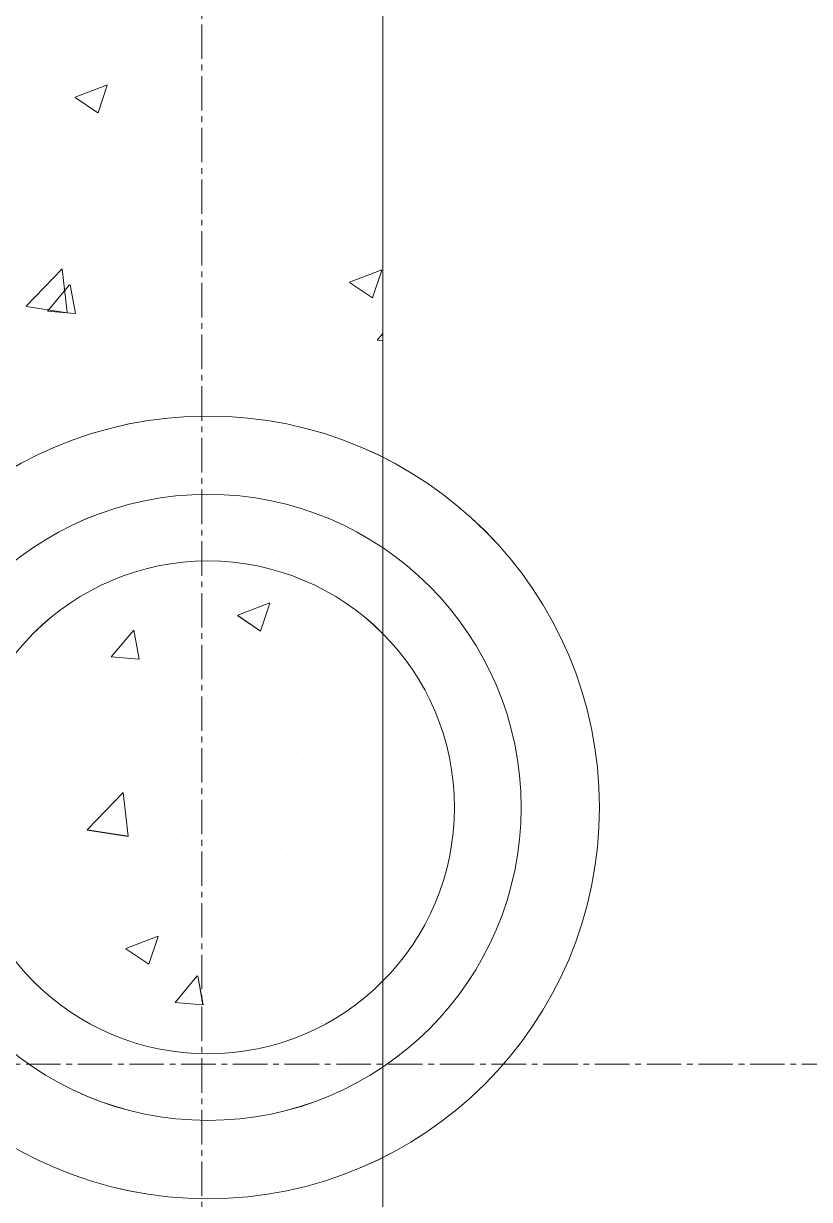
# Model space of a CAD drawing. Header units: millimetres. Extents: x 470010 to 1231400, y -134005 to 421770.
# Drawn here: x 672775 to 673209, y -14786 to -14136 of the extents above; entities that cross this region are included whole.
import ezdxf
from ezdxf.enums import TextEntityAlignment as Align

# ---------------------------------------------------------------- set-up
doc = ezdxf.new("R2010")
doc.units = ezdxf.units.MM
doc.linetypes.add('CENTER2', pattern=[28.575, 19.05, -3.175, 3.175, -3.175])
doc.layers.get('Defpoints').update_dxf_attribs({"color": 140})
doc.layers.add('АР_Делит', color=120, linetype='Continuous', lineweight=0, plot=False)
doc.layers.add('АР_Стены ПЕНОблок', color=52, linetype='Continuous', lineweight=20)
doc.layers.add('АР_Штриховка', color=8, linetype='Continuous', lineweight=0)
doc.layers.add('РД_Оси_100', color=7, linetype='Continuous', lineweight=0, true_color=0x525252)
doc.styles.add('style1', font='ARIALN.TTF')

# ---------------------------------------------------------------- blocks, each defined once
blk = doc.blocks.new('СОШ_2200_АР_ОСИ_М100_28.05.24')
at = {"layer": 'РД_Оси_100', "color": 251, "linetype": 'CENTER2', "true_color": 0x636466}
for p, q in [((0, -6155), (0, 139938.679)), ((-5954.958, 78900), (119910, 78900))]:
    blk.add_line(p, q, dxfattribs=at)
blk = doc.blocks.new('A$C9108343f')
at = {"layer": 'АР_Делит', "color": 18, "true_color": 0x000000}
for radius in [216.34, 173.04, 136.21]:
    blk.add_circle((7158.34, 85796.92), radius, dxfattribs=at)
at = {"layer": 'АР_Стены ПЕНОблок', "color": 18, "linetype": 'Continuous', "lineweight": 20, "true_color": 0x000000}
blk.add_line((7254.96, 21355), (7254.96, 97555), dxfattribs=at)
at = {"layer": 'АР_Штриховка', "color": 18, "linetype": 'Continuous', "lineweight": 0, "true_color": 0x000000}
for p, q in [((7156.35, 86201.94), (7156.35, 86201.94)), ((7158.65, 86202.51), (7158.65, 86202.51)), ((7085.04, 86189.55), (7102.83, 86196.37)), ((7097.62, 86180.86), (7102.77, 86196.21)), ((7084.97, 86189.39), (7097.61, 86180.86)), ((7221.58, 86190.31), (7221.58, 86190.31)), ((7157.99, 86181.93), (7157.99, 86181.93)), ((7128.87, 86160.12), (7128.87, 86160.12)), ((7153.26, 86117.38), (7153.26, 86117.38)), ((7189.74, 86104.35), (7189.74, 86104.35)), ((7250.96, 86102.79), (7250.96, 86102.79)), ((7057.99, 86074.01), (7077.77, 86094.63)), ((7080.66, 86070.52), (7077.85, 86094.64)), ((7236.66, 86087.28), (7254.44, 86094.11)), ((7249.24, 86078.59), (7254.39, 86093.94)), ((7069.68, 86071.23), (7081.92, 86085.82)), ((7085.14, 86069.95), (7082.2, 86085.87)), ((7154.76, 86090.12), (7154.76, 86090.12)), ((7236.59, 86087.12), (7249.22, 86078.6)), ((7091.17, 86081.75), (7091.17, 86081.75)), ((7058.05, 86073.89), (7080.64, 86070.38)), ((7069.68, 86071.23), (7084.86, 86069.9)), ((7109.19, 86072.72), (7109.19, 86072.72)), ((7244.78, 86066.99), (7244.78, 86066.99)), ((7251.86, 86055.29), (7254.96, 86058.98)), ((7251.86, 86055.29), (7254.96, 86055.02)), ((7162.74, 86038.6), (7162.74, 86038.6)), ((7150.17, 86032.83), (7150.17, 86032.83)), ((7184.14, 86002.61), (7184.14, 86002.61)), ((7087.94, 85989.94), (7087.94, 85989.94)), ((7138.61, 85990.03), (7138.61, 85990.03)), ((7147.08, 85948.27), (7147.08, 85948.27)), ((7058.65, 85943.61), (7058.65, 85943.61)), ((7194.24, 85937.88), (7194.24, 85937.88)), ((7174.86, 85903.09), (7192.64, 85909.92)), ((7187.43, 85894.41), (7192.58, 85909.76)), ((7117.32, 85902.43), (7117.32, 85902.43)), ((7174.78, 85902.93), (7187.42, 85894.41)), ((7104.92, 85880.17), (7117.17, 85894.77)), ((7120.38, 85878.89), (7117.45, 85894.81)), ((7104.92, 85880.17), (7120.1, 85878.84)), ((7143.99, 85863.72), (7143.99, 85863.72)), ((7128.13, 85838.48), (7128.13, 85838.48)), ((7210.91, 85823.37), (7210.91, 85823.37)), ((7091.66, 85784.54), (7111.45, 85805.16)), ((7114.33, 85781.05), (7111.53, 85805.17)), ((7144.78, 85808.09), (7144.78, 85808.09)), ((7062.75, 85779.7), (7062.75, 85779.7)), ((7091.72, 85784.42), (7114.31, 85780.92)), ((7140.9, 85779.16), (7140.9, 85779.16)), ((7188.99, 85782.71), (7188.99, 85782.71)), ((7198.34, 85773.97), (7198.34, 85773.97)), ((7207.68, 85731.56), (7207.68, 85731.56)), ((7113.05, 85718.91), (7130.84, 85725.73)), ((7125.63, 85710.22), (7130.78, 85725.57)), ((7144.09, 85723.19), (7144.09, 85723.19)), ((7112.98, 85718.75), (7125.62, 85710.22)), ((7140.17, 85689.12), (7152.41, 85703.71)), ((7155.63, 85687.84), (7152.69, 85703.76)), ((7137.81, 85694.61), (7137.81, 85694.61)), ((7140.17, 85689.11), (7155.35, 85687.78)), ((7094.25, 85678.97), (7094.25, 85678.97)), ((7137.86, 85668.39), (7137.86, 85668.39)), ((7229.84, 85673.25), (7229.84, 85673.25)), ((7237.06, 85644.04), (7237.06, 85644.04)), ((7140.86, 85631.38), (7140.86, 85631.38)), ((7077.27, 85623.01), (7077.27, 85623.01)), ((7134.73, 85610.05), (7134.73, 85610.05))]:
    blk.add_line(p, q, dxfattribs=at)
at = {"layer": 'РД_Оси_100'}
blk.add_blockref('СОШ_2200_АР_ОСИ_М100_28.05.24', (7154.96, 6755), dxfattribs=at)
at = {"layer": 'Defpoints', "color": 18, "true_color": 0x000000, "style": 'style1'}
for p in [(143949.34, 316089.12), (143974.98, 281639.5), (143890.4, 273244.71), (143839.99, 264276.81), (143967.75, 254892.38), (12251.96, 104178.14), (12382.58, 96023.14)]:
    blk.add_attdef('АР-ПОМЕЩЕНИЕ:НАИМЕНОВАНИЕ', text='', height=100, dxfattribs=at).set_placement(p, align=Align.MIDDLE)
at = {"layer": 'Defpoints', "color": 18, "true_color": 0x000000, "style": 'style1', "flags": 8}
for p in [(143951.3, 279099.09), (143848.34, 269251.11), (143875.33, 260094.25), (144049.74, 250824.7), (163419.28, 238153.36), (155897.46, 237965.97), (183037.2, 237965.97), (143342.94, 237876.19)]:
    blk.add_attdef('АР-ПОМЕЩЕНИЕ:НАИМЕНОВАНИЕ', text='', height=100, dxfattribs=at).set_placement(p, align=Align.MIDDLE)

msp = doc.modelspace()

# ---------------------------------------------------------------- linework, layer by layer
at = {"layer": 'АР_Делит', "color": 18, "true_color": 0x000000}
for radius in [216.336, 173.036, 136.212]:
    msp.add_circle((672876.957, -14569.322), radius, dxfattribs=at)
at = {"layer": 'АР_Стены ПЕНОблок', "color": 18, "linetype": 'Continuous', "lineweight": 20, "true_color": 0x000000}
msp.add_line((672973.57, -79011.242), (672973.57, -2811.242), dxfattribs=at)
at = {"layer": 'АР_Штриховка', "color": 18, "linetype": 'Continuous', "lineweight": 0, "true_color": 0x000000}
for p, q in [((672803.657, -14176.695), (672821.442, -14169.868)), ((672816.235, -14185.383), (672821.385, -14170.034)), ((672803.584, -14176.855), (672816.219, -14185.377)), ((672776.6, -14292.231), (672796.384, -14271.612)), ((672799.269, -14295.725), (672796.463, -14271.603)), ((672955.271, -14278.96), (672973.056, -14272.133)), ((672967.849, -14287.648), (672972.999, -14272.299)), ((672788.291, -14295.011), (672800.536, -14280.418)), ((672803.754, -14296.293), (672800.817, -14280.371)), ((672955.199, -14279.12), (672967.833, -14287.642)), ((672776.659, -14292.355), (672799.249, -14295.858)), ((672788.291, -14295.016), (672803.473, -14296.344)), ((672970.476, -14310.95), (672973.57, -14307.263)), ((672970.475, -14310.955), (672973.57, -14311.226)), ((672893.469, -14463.148), (672911.254, -14456.321)), ((672906.047, -14471.836), (672911.197, -14456.487)), ((672893.397, -14463.308), (672906.031, -14471.83)), ((672823.535, -14486.068), (672835.78, -14471.475)), ((672838.996, -14487.349), (672836.059, -14471.428)), ((672823.534, -14486.073), (672838.716, -14487.401)), ((672810.275, -14581.7), (672830.059, -14561.081)), ((672832.944, -14585.194), (672830.138, -14561.072)), ((672810.333, -14581.823), (672832.923, -14585.327)), ((672831.667, -14647.336), (672849.452, -14640.509)), ((672844.245, -14656.024), (672849.395, -14640.675)), ((672831.595, -14647.496), (672844.229, -14656.018)), ((672858.778, -14677.125), (672871.023, -14662.532)), ((672874.239, -14678.406), (672871.302, -14662.485)), ((672858.778, -14677.13), (672873.96, -14678.458))]:
    msp.add_line(p, q, dxfattribs=at)

# ---------------------------------------------------------------- block references
msp.add_blockref('A$C9108343f', (665718.612, -100366.242))
at = {"layer": 'РД_Оси_100'}
msp.add_blockref('СОШ_2200_АР_ОСИ_М100_28.05.24', (672873.57, -93611.242), dxfattribs=at)

doc.saveas('drawing.dxf')
